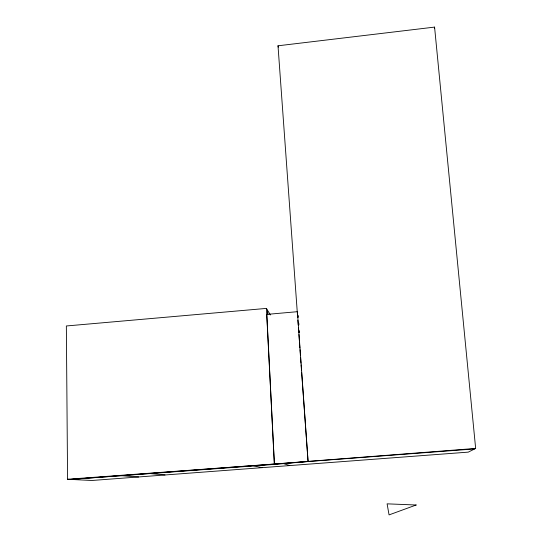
<?xml version="1.0" encoding="UTF-8"?>
<svg xmlns="http://www.w3.org/2000/svg" width="542" height="542" viewBox="0 0 542 542"><rect width="100%" height="100%" fill="white"/><g stroke="black" fill="none" stroke-linecap="round" stroke-linejoin="round"><path stroke-width="0.81" d="M434.413 28.57L434.576 27.1L278.005 45.792L297.666 317.605M434.576 27.1L475.652 448.43L468.268 452.13L91.903 480.483L67.574 479.263L66.348 325.972L266.407 308.405L267.558 310.254L267.775 314.462M67.574 479.263L274.374 464.006L475.652 448.43M262.077 467.678L253.114 465.639L70.738 479.419L275.485 464.325L308.818 461.459L308.046 461.106L301.637 372.469M253.304 465.68L474.67 448.918M120.758 475.646L138.623 476.967M149.036 473.464L165.025 474.941M266.407 308.405L274.374 464.006L275.485 464.325M282.944 463.41L289.726 465.564M270.438 314.963L267.443 310.153L267.741 314.604M278.005 45.792L278.324 47.174M298.236 315.573L298.357 317.26M298.784 323.161L298.906 324.848M299.34 330.749L299.462 332.436M297.849 320.132L298.215 325.2M298.398 327.734L298.764 332.795M298.886 334.489L299.313 340.396M299.435 342.083L299.862 347.991M299.983 349.678L300.417 355.586M300.539 357.28L300.966 363.187M301.088 364.874L301.515 370.782M308.046 461.106L297.416 311.691L266.813 314.394L274.374 464.006M416.154 505.002L389.061 514.9L387.103 503.843L416.154 505.002"/></g></svg>
